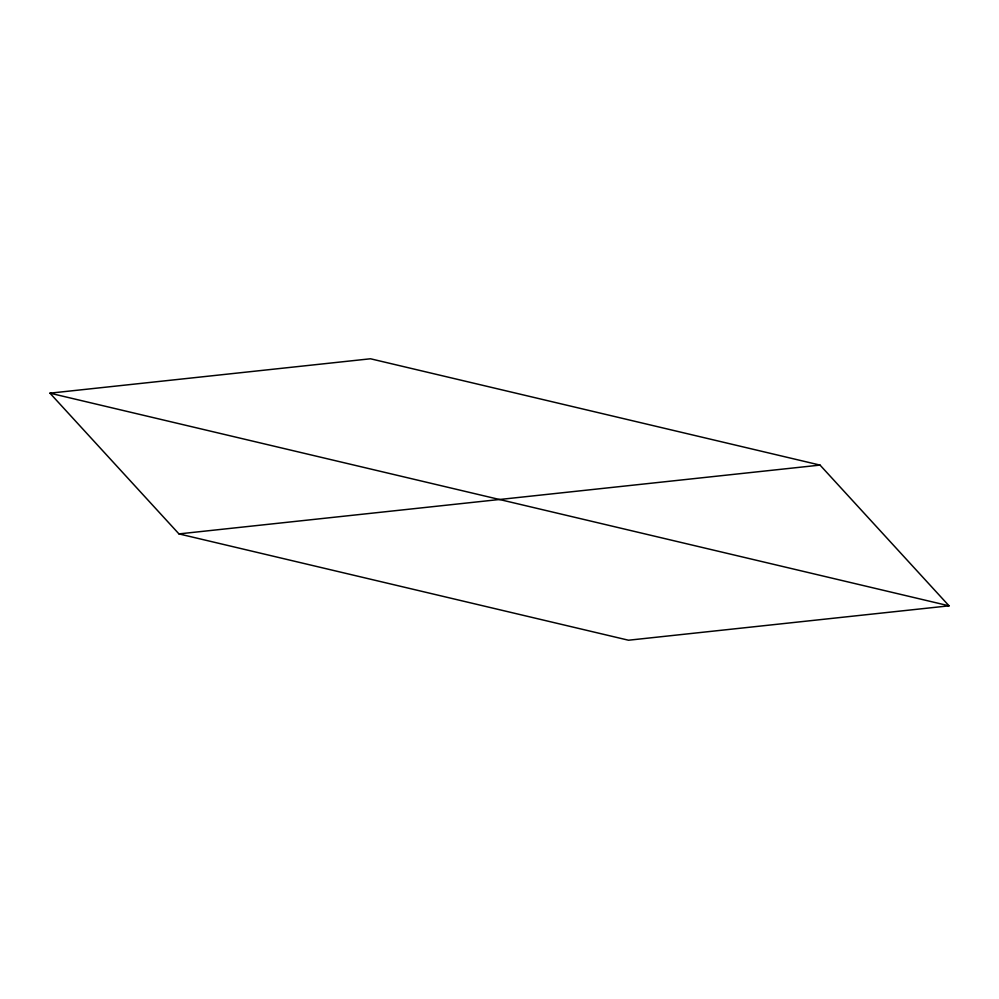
<?xml version="1.0" encoding="UTF-8"?>
<svg xmlns="http://www.w3.org/2000/svg" width="999" height="999" viewBox="0 0 999 999"><rect width="100%" height="100%" fill="white"/><g stroke="black" fill="none" stroke-linecap="round" stroke-linejoin="round"><path stroke-width="1.5" d="M49.95 393.169L370.492 358.778L820.042 465.097L949.05 605.831L628.508 640.222L178.958 533.903L49.95 393.169L949.05 605.831M178.958 533.903L820.042 465.097"/></g></svg>
